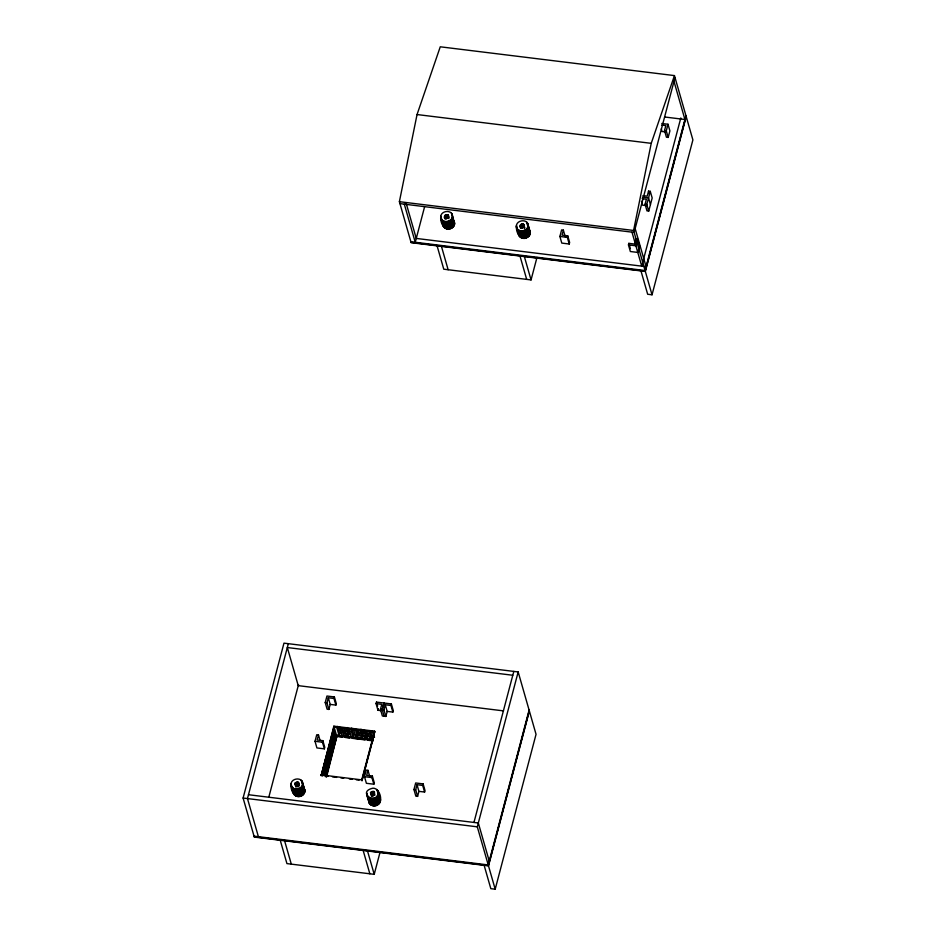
<?xml version="1.0" encoding="UTF-8"?>
<svg xmlns="http://www.w3.org/2000/svg" width="936" height="936" viewBox="0 0 936 936"><rect width="100%" height="100%" fill="white"/><g stroke="black" fill="none" stroke-linecap="round" stroke-linejoin="round"><path stroke-width="1.4" d="M290.979 784.438C290.944 777.98 302.433 776.681 302.773 783.561C302.808 790.007 291.318 791.306 290.979 784.438C290.347 790.452 295.004 799.672 301.942 795.647C304.551 794.336 305.967 790.592 303.896 788.217M378.156 791.376C378.577 807.183 355.575 792.008 372.984 788.182C379.829 787.983 383.725 801.661 377.582 804.937C373.955 807.557 367.275 804.515 369.018 799.672M440.716 216.941C440.68 210.495 452.17 209.196 452.509 216.064C452.544 222.522 441.055 223.821 440.716 216.941C440.095 222.967 444.74 232.186 451.678 228.15C454.288 226.84 455.703 223.107 453.632 220.732M443.126 222.873L443.43 226.57M516.356 226.243C516.321 219.796 527.81 218.486 528.15 225.365C528.185 231.824 516.695 233.122 516.356 226.243C515.97 232.959 520.825 242.061 528.056 236.972C530.794 235.205 531.121 230.654 528.091 229.004M518.567 232.935L519.07 235.86M686.205 116.579L645.337 271.463L411.138 242.67L399.391 201.685L417.046 114.543L440.259 46.8L674.447 75.594L692.897 139.909L652.029 294.793L647.665 294.255L640.973 270.925M652.029 294.793L633.59 230.467L651.234 143.337L674.447 75.594M529.366 710.986L488.498 865.87L254.299 837.077L243.103 798.034L283.971 643.149L518.17 671.943L536.047 734.315L495.191 889.2L490.827 888.662L484.134 865.332M288.335 643.687L247.467 798.572L258.394 836.679M268.796 797.25L298.525 684.614M424.523 207.067L415.245 242.272L404.317 204.165M294.887 783.42C296.49 791.727 302.948 777.98 294.887 783.42L295.951 787.141M444.448 216.579C444.565 214.028 449.257 214.028 448.718 216.766C447.408 221.387 442.143 213.923 445.162 219.059M293.377 790.37L293.682 794.056M318.486 734.971L317.164 739.978L322.861 740.68L324.769 747.302L324.359 748.847L316.906 747.934L315.011 741.3L316.742 734.748L318.486 734.971L320.007 740.271M330.197 704.398L328.875 709.429L327.12 709.207L325.225 702.585L326.956 696.021L334.386 696.934L336.293 703.568L335.884 705.1L330.197 704.398L328.302 697.776L333.976 698.478L335.884 705.1M328.875 709.429L326.968 702.796L328.302 697.776M324.359 748.847L322.452 742.225L322.861 740.68M333.976 698.478L334.386 696.934M361.916 780.495L374.774 731.788L334.047 726.781L321.188 775.488L333.871 726.16L374.599 731.168L372.657 740.446M321.282 775.804L334.129 727.085L374.868 732.092M325.342 776.623L336.363 734.865L372.879 739.358M326.161 776.786L336.913 736.117L372.891 740.54M326.57 776.938L336.913 736.117M380.823 710.623L377.969 710.284L376.073 703.65L376.483 702.105L391.365 703.93L393.26 710.564L392.863 712.097L387.176 711.407L385.269 704.773L390.955 705.475L392.863 712.097M377.969 710.284L378.378 708.739M374.599 731.168L361.741 779.875L321.013 774.868M387.176 711.407L385.854 716.426L382.356 715.981L380.449 709.359L381.771 704.352L376.073 703.65M362.01 780.811L371.92 743.231M367.977 770.34L366.655 775.347L372.352 776.049L374.248 782.683L373.85 784.216L366.397 783.303L364.502 776.681L366.222 770.129L367.977 770.34L369.872 776.974M380.449 709.359L382.204 709.57L383.924 703.03L382.204 709.57L384.099 716.215M385.854 716.426L383.947 709.804L385.269 704.773M373.85 784.216L371.943 777.594L372.352 776.049M390.955 705.475L391.365 703.93M370.527 792.722C372.13 801.029 378.589 787.281 370.527 792.722L371.592 796.442M520.088 225.869C520.205 223.318 524.897 223.33 524.359 226.067C523.048 230.689 517.784 223.213 520.802 228.361M280.238 840.271L286.931 863.6L374.213 874.329L380.156 851.795M437.089 245.852L443.769 269.194L531.051 279.922L536.995 257.388M418.918 791.353L417.596 796.384L415.841 796.162L413.946 789.539L415.678 782.976L423.107 783.888L425.014 790.51L424.605 792.055L418.918 791.353L417.023 784.731L422.698 785.433L424.605 792.055M563.355 230.127L562.045 235.135L567.742 235.837L569.638 242.459L569.228 244.004L561.787 243.091L559.88 236.457L561.612 229.905L563.355 230.127L565.262 236.749M417.596 796.384L415.689 789.75L417.023 784.731M422.698 785.433L423.107 783.888M569.228 244.004L567.333 237.37L567.742 235.837M473.955 822.44L513.805 671.404M628.454 244.881L628.863 243.348L634.538 244.05L635.872 239.019L637.615 239.242L639.522 245.864L637.79 252.427L630.349 251.515L628.454 244.881L635.883 245.794L637.615 239.242M495.191 889.2L477.301 826.827L518.17 671.943M675.008 77.536L634.14 232.421L399.953 203.627M642.938 195.636L647.197 196.162L648.531 191.131L650.274 191.353L652.181 197.976L648.718 211.091L646.975 210.869L645.068 204.247L646.39 199.239L642.119 198.713M661.799 123.493L668 124.254L669.907 130.876L668.175 137.428L666.432 137.218L664.525 130.584L665.847 125.576L661.577 125.061M648.718 211.091L646.811 204.457L650.274 191.353M668.175 137.428L666.28 130.806L668 124.254M680.823 117.936L641.722 266.14L631.964 232.116M529.097 710.05L488.229 864.934L254.03 836.14M685.936 115.643L645.068 270.527L410.881 241.734M529.273 710.681L488.405 865.554L254.206 836.761M686.111 116.263L645.243 271.147L411.056 242.354M382.204 709.593L383.947 709.804M364.502 776.681L371.943 777.594M664.689 117L684.918 119.492L673.99 81.385M664.525 130.584L666.28 130.806M666.327 132.034L662.044 131.508L661.284 128.852M417.046 114.543L651.234 143.337M642.342 197.145L648.543 197.905L650.45 204.539M645.068 204.247L646.811 204.457M646.87 205.686L642.587 205.159L641.452 201.193M399.391 201.685L633.59 230.467M559.88 236.457L567.333 237.37M512.788 675.254L287.317 647.537L298.245 685.643L503.486 710.88M325.225 702.585L326.968 702.796M338.668 730.15L350.193 731.566M357.388 732.455L368.913 733.871M338.668 732.771L341.535 733.122M344.413 733.473L350.158 734.187M353.024 734.538L360.208 735.415M363.086 735.766L374.575 737.182M342.424 737.112L336.808 736.421L333.871 726.16M345.232 737.463L349.444 737.977M352.264 738.317L364.9 739.873M367.708 740.224L373.324 740.914M333.134 736.854L335.755 737.17L333.52 729.401M315.011 741.3L322.452 742.225M329.893 749.163L332.502 749.479L330.279 741.698M328.805 753.258L331.426 753.585L329.191 745.805M327.729 757.364L330.338 757.68L328.115 749.912M326.641 761.471L329.261 761.787L327.027 754.006M325.564 765.566L328.173 765.894L325.95 758.113M325.4 776.014L328.208 776.353M332.432 776.868L336.644 777.395M340.856 777.91L343.664 778.249M349.28 778.939L352.088 779.29M356.3 779.805L359.108 780.156M413.946 789.539L415.689 789.75M248.485 794.722L478.319 822.978L489.247 861.085M243.103 798.034L477.301 826.827M378.343 796.489L378.998 796.969M379.536 797.519L380.484 799.555M648.531 191.131L649.28 193.787M635.158 228.571L646.086 266.678L416.251 238.423L406.107 203.042M628.863 243.348L630.373 248.648M527.576 223.201L530.232 232.069M528.15 225.365L530.291 232.818M527.144 222.569L530.221 233.59M526.594 222.019L527.658 225.751M527.881 226.886L530.022 234.339M527.553 227.624L529.694 235.076M527.108 228.314L529.25 235.767M526.558 228.946L528.7 236.399M525.915 229.519L528.056 236.972M523.739 224.324L524.803 228.056M523.435 224.149L524.499 227.881M525.178 229.999L527.319 237.451M522.744 223.95L523.809 227.67M524.382 230.385L526.523 237.838M521.995 223.973L523.06 227.694M523.54 230.677L525.681 238.13M521.27 224.219L522.346 227.939M522.674 230.853L524.803 238.306M520.673 224.652L521.738 228.384M520.264 225.225L520.978 227.717M521.785 230.923L523.926 238.376M520.919 230.864L523.06 238.329M520.077 230.712L522.218 238.165M519.281 230.431L521.422 237.896M518.556 230.057L520.697 237.51M517.912 229.589L520.053 237.042M516.426 225.482L519.503 236.492M516.415 227.003L518.743 235.182M524.359 256.581L531.051 279.922M519.995 256.054L526.687 279.384M451.936 213.899L454.65 223.529M451.503 213.279L453.281 219.492M452.439 216.836L454.58 224.289M452.24 217.585L454.381 225.049M451.912 218.322L454.054 225.775M451.468 219.012L453.609 226.465M450.918 219.656L453.059 227.109M450.274 220.217L452.416 227.67M448.098 215.023L448.8 217.515M447.794 214.847L448.859 218.579M449.537 220.697L451.678 228.15M447.104 214.648L448.168 218.38M448.742 221.083L450.883 228.548M446.355 214.672L447.42 218.404M447.899 221.376L450.04 228.829M445.63 214.917L446.706 218.638M447.034 221.551L449.163 229.004M445.033 215.35L446.098 219.082M444.623 215.923L445.337 218.416M446.144 221.621L448.285 229.074M445.279 221.575L447.42 229.027M444.436 221.411L446.577 228.864M443.641 221.142L445.782 228.595M442.915 220.767L445.056 228.22M442.272 220.288L444.413 227.752M440.786 216.181L442.927 223.634M441.722 219.738L443.863 227.191M440.774 217.702L443.102 225.88M441.453 246.39L448.133 269.72M376.483 702.105L377.617 706.083M372.388 731.788L373.873 736.983M370.691 731.706L372.177 736.889L371.569 739.194L369.334 731.414M367.591 731.203L369.825 738.984M366.034 731.133L367.52 736.316L366.912 738.621L364.677 730.84M362.934 730.63L365.169 738.41M361.003 729.261L362.864 735.743L362.255 738.048L360.021 730.279M377.84 790.686L380.554 800.315M377.407 790.066L380.484 801.076M376.857 789.504L377.922 793.237M378.144 794.383L380.285 801.836M377.816 795.109L379.957 802.562M377.372 795.799L379.513 803.252M358.277 730.057L360.512 737.837M376.822 796.442L378.963 803.895M376.178 797.004L378.308 804.457M356.721 729.986L358.207 735.169L357.599 737.474L355.376 729.706M373.99 791.809L374.704 794.301M373.698 791.634L374.763 795.366M375.441 797.484L377.582 804.937M373.008 791.435L374.072 795.167M374.646 797.881L376.787 805.334M372.259 791.458L373.324 795.19M373.803 798.162L375.944 805.615M371.534 791.704L372.961 796.676M353.621 729.483L355.855 737.264M372.926 798.338L375.067 805.791M370.937 792.137L372.001 795.869M372.048 798.408L374.189 805.861M351.702 728.114L353.551 734.596L352.942 736.901L350.719 729.132M371.183 798.361L373.312 805.814M370.34 798.197L372.469 805.65M369.545 797.928L371.686 805.381M368.819 797.554L370.96 805.007M348.976 728.91L351.199 736.69M368.176 797.086L370.317 804.539M366.69 792.967L369.767 803.977M366.62 793.728L368.749 801.193M366.678 794.488L369.322 803.357M347.045 727.541L348.906 734.023L348.286 736.339L346.063 728.559M344.319 728.337L346.542 736.117M342.763 728.267L344.249 733.45L343.641 735.766L341.406 727.986M339.663 727.775L341.886 735.544M337.732 726.406L339.592 732.888L338.984 735.193L336.749 727.412M367.52 851L374.213 874.329M332.853 731.964L335.076 739.744M332.444 733.496L334.667 741.277M331.765 736.059L334 743.839M331.356 737.603L333.59 745.384M363.156 850.461L369.849 873.791M330.689 740.165L332.912 747.946M329.601 744.272L331.835 752.041M328.513 748.367L330.747 756.148M327.436 752.474L329.671 760.254M326.348 756.569L328.583 764.349M325.272 760.675L327.506 768.456M324.862 762.208L327.097 769.989M324.184 764.782L326.418 772.551M323.786 766.315L326.009 774.095M323.107 768.877L324.967 775.359M322.698 770.422L324.184 775.605M321.89 773.499L322.627 776.084M302.199 781.396L304.844 790.253M302.773 783.561L304.914 791.014M301.766 780.764L304.844 791.774M301.216 780.214L304.645 792.535M302.176 785.807L304.317 793.272M301.731 786.509L303.872 793.962M301.181 787.141L303.322 794.594M300.538 787.702L302.667 795.155M298.35 782.519L299.064 785M298.058 782.332L299.122 786.064M299.801 788.194L301.942 795.647M297.367 782.133L298.432 785.866M299.005 788.58L301.146 796.033M296.618 782.157L298.034 787.129M298.163 788.861L300.304 796.314M295.893 782.402L296.958 786.135M297.285 789.048L299.426 796.501M295.296 782.847L296.361 786.568M296.408 789.106L298.549 796.559M295.542 789.06L297.671 796.513M294.7 788.896L296.829 796.349M293.904 788.627L296.045 796.08M293.179 788.252L295.32 795.705M292.313 786.638L294.676 795.237M291.049 783.666L294.126 794.687M291.037 785.187L293.366 793.365M284.602 840.797L291.295 864.139"/></g></svg>
